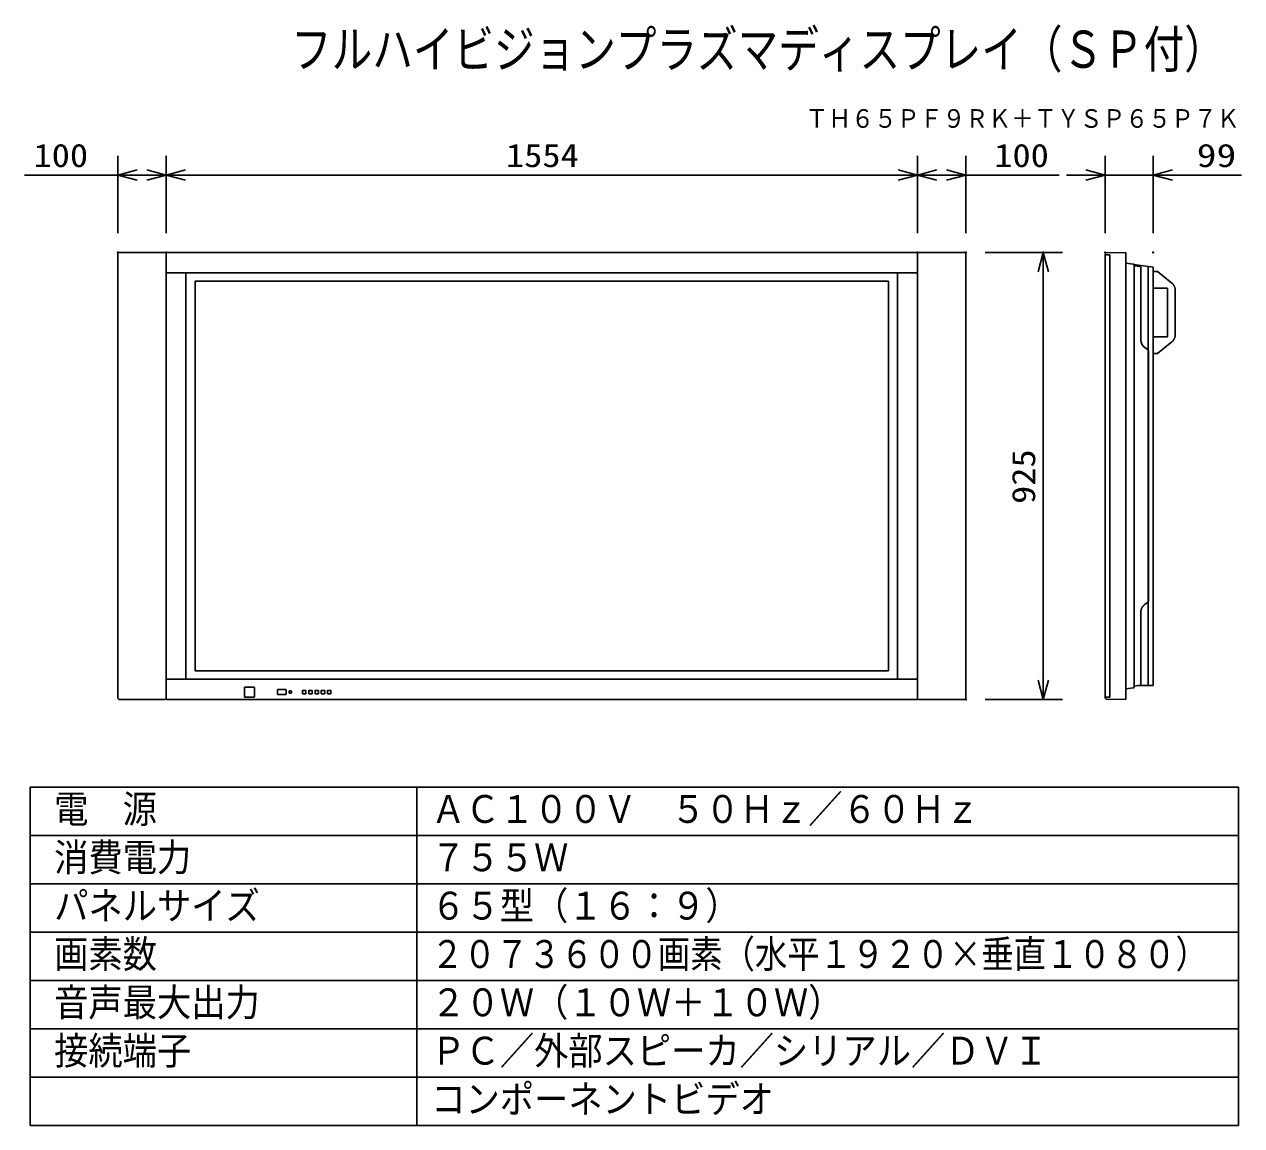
# Model space of a CAD drawing. Units: millimetres, scale not verified. Extents: x -63 to 63, y -57 to 57.
import ezdxf
from ezdxf.enums import TextEntityAlignment as Align

# ---------------------------------------------------------------- set-up
doc = ezdxf.new("R2010")
doc.units = ezdxf.units.MM
doc.header["$LTSCALE"] = 0.190236
doc.header["$PDMODE"] = 32
doc.header["$PDSIZE"] = 0.0951
for name, color, linetype in [('0-0_MOJI1', 2, 'Continuous'), ('0-1_TOUROKU', 1, 'Continuous'), ('0-2_GAIKEI', 1, 'Continuous'), ('0-3_SUNPO', 3, 'Continuous'), ('0-4_WAKU', 7, 'Continuous')]:
    doc.layers.add(name, color=color, linetype=linetype)
doc.styles.add('ＭＳ ゴシック', font='')
doc.styles.get('ＭＳ ゴシック').set_extended_font_data('MS Gothic')

# ---------------------------------------------------------------- blocks, each defined once
blk = doc.blocks.new('_OPEN30')
at = {"layer": '0-4_WAKU'}
blk.add_line((0, 0), (-1, 0), dxfattribs=at)
blk.add_lwpolyline([(-1, 0.26795), (0, 0), (-1, -0.26795)], dxfattribs=at)
blk = doc.blocks.new('sp')
at = {"layer": '0-2_GAIKEI', "color": 7}
for p, q in [((252.7152, 95.7725), (252.6152, 95.6699)), ((254.7402, 95.8255), (252.7151, 95.7725)), ((254.7402, 95.7255), (254.7402, 95.8255)), ((254.7402, 95.7255), (254.7402, 49.6655)), ((252.6152, 95.6699), (252.6152, 49.7211)), ((255.5402, 94.5993), (254.7403, 94.7205)), ((255.6252, 94.4364), (256.225, 94.3468)), ((256.3102, 94.2479), (256.3102, 86.7797)), ((256.7366, 85.9606), (257.0215, 85.7611)), ((257.0898, 85.63), (257.0898, 59.7817)), ((257.0002, 59.615), (256.7366, 59.4304)), ((257.0045, 59.6179), (257.0003, 59.615)), ((256.3102, 58.6112), (256.3102, 51.1431)), ((254.7402, 50.6705), (255.5402, 50.7916)), ((256.225, 51.0442), (255.6252, 50.9545)), ((252.6153, 49.721), (252.7152, 49.6185)), ((252.7151, 49.6185), (254.7402, 49.5654)), ((254.7402, 49.5654), (254.7402, 49.6655))]:
    blk.add_line(p, q, dxfattribs=at)
at = {"layer": '0-2_GAIKEI'}
for p, q in [((253.1152, 95.5705), (252.6152, 95.5705)), ((253.1152, 49.8205), (253.1152, 95.5705)), ((255.6252, 50.8905), (255.6252, 94.5005)), ((253.1152, 49.8205), (252.6152, 49.8205))]:
    blk.add_line(p, q, dxfattribs=at)
at = {"layer": '0-2_GAIKEI', "color": 7}
for points in [[(256.7366, 59.4304), (256.7279, 59.4242), (256.7193, 59.418), (256.7107, 59.4117), (256.7022, 59.4052), (256.6938, 59.3987), (256.6854, 59.3921), (256.6771, 59.3855), (256.6689, 59.3787), (256.6608, 59.3718), (256.6527, 59.3649), (256.6447, 59.3578), (256.6368, 59.3507), (256.629, 59.3435), (256.6212, 59.3361), (256.6135, 59.3288), (256.6059, 59.3213), (256.5984, 59.3137), (256.591, 59.3061), (256.5836, 59.2984), (256.5764, 59.2906), (256.5692, 59.2827), (256.5621, 59.2748), (256.555, 59.2668), (256.5481, 59.2587), (256.5412, 59.2506), (256.5345, 59.2423), (256.5278, 59.2341), (256.5212, 59.2257), (256.5147, 59.2173), (256.5083, 59.2088), (256.5019, 59.2002), (256.4957, 59.1916), (256.4896, 59.1829), (256.4835, 59.1741), (256.4776, 59.1652), (256.4717, 59.1563), (256.466, 59.1474), (256.4603, 59.1383), (256.4548, 59.1293)], [(257.0618, 59.6798), (257.0604, 59.6775), (257.059, 59.6752), (257.0575, 59.6729), (257.056, 59.6706), (257.0544, 59.6683), (257.0528, 59.6661), (257.0512, 59.6638), (257.0496, 59.6616), (257.0479, 59.6595), (257.0462, 59.6573), (257.0445, 59.6552), (257.0428, 59.6531), (257.041, 59.651), (257.0392, 59.6489), (257.0373, 59.6469), (257.0355, 59.6449), (257.0336, 59.6429), (257.0317, 59.6409), (257.0297, 59.639), (257.0277, 59.6371), (257.0257, 59.6352), (257.0237, 59.6333), (257.0217, 59.6315), (257.0196, 59.6297), (257.0175, 59.6279), (257.0154, 59.6262), (257.0133, 59.6245), (257.0111, 59.6228), (257.0089, 59.6211), (257.0067, 59.6195), (257.0045, 59.6179)], [(257.0898, 59.7818), (257.0897, 59.779), (257.0897, 59.7763), (257.0896, 59.7736), (257.0894, 59.7708), (257.0893, 59.7681), (257.0891, 59.7654), (257.0888, 59.7626), (257.0885, 59.7599), (257.0882, 59.7572), (257.0878, 59.7545), (257.0874, 59.7517), (257.087, 59.749), (257.0865, 59.7463), (257.086, 59.7436), (257.0855, 59.7409), (257.0849, 59.7383), (257.0843, 59.7356), (257.0836, 59.7329), (257.0829, 59.7303), (257.0822, 59.7276), (257.0815, 59.725), (257.0807, 59.7223), (257.0798, 59.7197), (257.079, 59.7171), (257.0781, 59.7145), (257.0771, 59.712), (257.0762, 59.7094), (257.0752, 59.7068), (257.0741, 59.7043), (257.0731, 59.7018), (257.0719, 59.6993), (257.0708, 59.6968), (257.0696, 59.6943), (257.0684, 59.6919), (257.0672, 59.6894), (257.0659, 59.687), (257.0646, 59.6846), (257.0632, 59.6822), (257.0618, 59.6798)], [(256.3186, 58.7389), (256.3173, 58.7283), (256.316, 58.7177), (256.3149, 58.707), (256.3139, 58.6964), (256.3131, 58.6858), (256.3123, 58.6751), (256.3117, 58.6645), (256.3111, 58.6538), (256.3107, 58.6432), (256.3104, 58.6325), (256.3102, 58.6219), (256.3102, 58.6112)], [(256.4548, 59.1293), (256.4493, 59.1201), (256.4439, 59.1109), (256.4387, 59.1016), (256.4335, 59.0923), (256.4285, 59.0829), (256.4235, 59.0735), (256.4187, 59.064), (256.4139, 59.0545), (256.4093, 59.0449), (256.4047, 59.0352), (256.4003, 59.0255), (256.3959, 59.0158), (256.3917, 59.006), (256.3875, 58.9962), (256.3835, 58.9863), (256.3796, 58.9764), (256.3758, 58.9664), (256.372, 58.9564), (256.3684, 58.9464), (256.3649, 58.9363), (256.3615, 58.9262), (256.3582, 58.916), (256.355, 58.9058), (256.3519, 58.8956), (256.349, 58.8853), (256.3461, 58.875), (256.3433, 58.8647), (256.3406, 58.8543), (256.3381, 58.844), (256.3357, 58.8335), (256.3333, 58.8231), (256.3311, 58.8126), (256.329, 58.8022), (256.327, 58.7917), (256.3251, 58.7811), (256.3233, 58.7706), (256.3216, 58.76), (256.3201, 58.7495), (256.3186, 58.7389)]]:
    blk.add_lwpolyline(points, dxfattribs=at)
for centre, radius, start, end in [((255.5252, 94.5005), 0.1, 0.00004, 81.38584), ((256.2102, 94.2479), 0.1, 0.00004, 81.50004), ((257.3102, 86.7797), 1, 180.00002, 235.00003), ((256.9298, 85.63), 0.16, 0, 54.9992), ((257.3102, 58.6112), 1, 165.65119, 165.91977), ((255.5252, 50.8905), 0.1, 278.61418, 0.00004), ((256.2102, 51.1431), 0.1, 278.50003, 0.00004)]:
    blk.add_arc(centre, radius, start, end, dxfattribs=at)

msp = doc.modelspace()

# ---------------------------------------------------------------- linework, layer by layer
at = {"layer": '0-2_GAIKEI', "color": 7}
for p, q in [((-53.1822, 33.8263), (-53.282, 33.7264)), ((-53.282, 33.7264), (-53.282, -12.3339)), ((-53.182, 33.8263), (-48.3822, 33.8263)), ((-48.2822, 33.7262), (-48.3823, 33.8263)), ((-48.282, 33.8163), (29.4181, 33.8163)), ((-48.282, -12.4338), (-48.282, 33.8163)), ((-48.282, 33.7262), (-48.282, -12.3338)), ((29.5179, 33.8263), (29.4181, 33.7264)), ((29.4181, -12.4338), (29.4181, 33.8163)), ((29.4181, 33.7264), (29.4181, -12.3339)), ((29.5181, 33.8263), (34.3179, 33.8263)), ((34.418, 33.7262), (34.3178, 33.8263)), ((34.4181, 33.7262), (34.4181, -12.3338)), ((51.804, 32.5797), (53.782, 32.2863)), ((53.782, -10.9788), (53.782, 32.2863)), ((53.7867, 30.1056), (55.2837, 30.1056)), ((55.2837, 30.1056), (55.2837, 25.1036)), ((56.0864, 29.8755), (56.0864, 25.3305)), ((53.7867, 25.1036), (55.2837, 25.1036)), ((54.2344, 23.3552), (55.7141, 24.5547)), ((53.7867, 23.3552), (54.2344, 23.3552)), ((53.782, 21.1913), (53.782, 20.1912)), ((53.782, 1.1912), (53.782, 0.1912)), ((53.782, -10.9788), (52.2836, -10.9788)), ((-53.282, -12.3339), (-53.1821, -12.4339)), ((-48.3822, -12.4338), (-53.182, -12.4338)), ((-48.3822, -12.4338), (-48.2822, -12.3338)), ((-48.282, -12.4338), (29.4181, -12.4338)), ((29.4181, -12.3339), (29.518, -12.4339)), ((34.3179, -12.4338), (29.5181, -12.4338)), ((34.3179, -12.4338), (34.418, -12.3338))]:
    msp.add_line(p, q, dxfattribs=at)
at = {"layer": '0-2_GAIKEI'}
for p, q in [((-48.282, 31.7113), (29.4181, 31.7113)), ((-46.232, -10.3288), (-46.232, 31.7113)), ((27.3681, -10.3288), (27.3681, 31.7113)), ((53.292, -10.9788), (53.292, 32.3592)), ((-45.2895, 30.8463), (26.4256, 30.8463)), ((-45.2895, -9.4638), (-45.2895, 30.8463)), ((26.4256, -9.4638), (26.4256, 30.8463)), ((-45.2895, -9.4638), (26.4256, -9.4638)), ((-48.282, -10.3288), (29.4181, -10.3288)), ((-40.1845, -11.1813), (-40.1845, -12.1563)), ((-39.1845, -11.1563), (-40.1595, -11.1563)), ((-39.1595, -11.1813), (-39.1595, -12.1563)), ((-39.1845, -12.1813), (-40.1595, -12.1813)), ((-36.757, -11.4263), (-36.757, -11.8813)), ((-35.912, -11.4013), (-36.732, -11.4013)), ((-35.912, -11.9063), (-36.732, -11.9063)), ((-35.887, -11.4263), (-35.887, -11.8813)), ((-35.5595, -11.7413), (-35.5595, -11.5663)), ((-35.3595, -11.5413), (-35.5345, -11.5413)), ((-35.3595, -11.7663), (-35.5345, -11.7663)), ((-35.3345, -11.7413), (-35.3345, -11.5663)), ((-34.1845, -11.8138), (-34.1845, -11.4938)), ((-33.8495, -11.4788), (-34.1695, -11.4788)), ((-33.8495, -11.8288), (-34.1695, -11.8288)), ((-33.8345, -11.8138), (-33.8345, -11.4938)), ((-33.5345, -11.8138), (-33.5345, -11.4938)), ((-33.1995, -11.4788), (-33.5195, -11.4788)), ((-33.1995, -11.8288), (-33.5195, -11.8288)), ((-33.1845, -11.8138), (-33.1845, -11.4938)), ((-32.8845, -11.8138), (-32.8845, -11.4938)), ((-32.5495, -11.4788), (-32.8695, -11.4788)), ((-32.5495, -11.8288), (-32.8695, -11.8288)), ((-32.5345, -11.8138), (-32.5345, -11.4938)), ((-32.2345, -11.8138), (-32.2345, -11.4938)), ((-31.8995, -11.4788), (-32.2195, -11.4788)), ((-31.8995, -11.8288), (-32.2195, -11.8288)), ((-31.8845, -11.8138), (-31.8845, -11.4938)), ((-31.5845, -11.8138), (-31.5845, -11.4938)), ((-31.2495, -11.4788), (-31.5695, -11.4788)), ((-31.2495, -11.8288), (-31.5695, -11.8288)), ((-31.2345, -11.8138), (-31.2345, -11.4938))]:
    msp.add_line(p, q, dxfattribs=at)
at = {"layer": '0-2_GAIKEI', "color": 7}
for points in [[(53.7867, 31.853), (54.2344, 31.853), (55.7141, 30.654)], [(56.0864, 29.8755), (56.0864, 29.9029), (56.0831, 29.9265), (56.0831, 29.9533), (56.0799, 29.9769), (56.0763, 30.0003), (56.0728, 30.0247), (56.0698, 30.052), (56.0665, 30.0753), (56.0592, 30.099), (56.053, 30.1223), (56.0494, 30.1462), (56.0391, 30.1701), (56.0321, 30.1941), (56.0255, 30.2208), (56.0155, 30.2411), (56.0049, 30.2653), (55.9954, 30.2889), (55.9851, 30.3094), (55.9748, 30.3325), (55.9647, 30.3559), (55.9511, 30.3768), (55.9378, 30.3971), (55.924, 30.421), (55.8968, 30.4611), (55.8835, 30.4816), (55.8664, 30.4985), (55.8531, 30.5189), (55.8357, 30.5397), (55.8186, 30.5561), (55.8021, 30.5765), (55.785, 30.5935), (55.7649, 30.6108), (55.7478, 30.6279), (55.7277, 30.6442), (55.7141, 30.654)], [(55.7141, 24.5547), (55.7277, 24.565), (55.7478, 24.582), (55.7649, 24.5953), (55.8021, 24.6325), (55.8186, 24.6496), (55.8357, 24.667), (55.8531, 24.6874), (55.8664, 24.7068), (55.8835, 24.7277), (55.8968, 24.7479), (55.9104, 24.7677), (55.924, 24.788), (55.9378, 24.8083), (55.9511, 24.8291), (55.9647, 24.8527), (55.9748, 24.8728), (55.9851, 24.897), (55.9954, 24.9206), (56.0049, 24.941), (56.0155, 24.9643), (56.0255, 24.9885), (56.0321, 25.0124), (56.0391, 25.0355), (56.0494, 25.0586), (56.053, 25.0833), (56.0592, 25.1063), (56.0665, 25.1305), (56.0698, 25.1573), (56.0728, 25.1814), (56.0763, 25.2048), (56.0799, 25.2318), (56.0831, 25.256), (56.0831, 25.2796), (56.0864, 25.3069), (56.0864, 25.3305)]]:
    msp.add_lwpolyline(points, dxfattribs=at)
at = {"layer": '0-2_GAIKEI'}
for centre, radius, start, end in [((-40.1595, -11.1813), 0.025, 90, 180), ((-39.1845, -11.1813), 0.025, 0, 90), ((-40.1595, -12.1563), 0.025, 180, 270), ((-39.1845, -12.1563), 0.025, 270, 0), ((-36.732, -11.4263), 0.025, 90, 180), ((-36.732, -11.8813), 0.025, 180, 270), ((-35.912, -11.4263), 0.025, 0, 90), ((-35.912, -11.8813), 0.025, 270, 0), ((-35.5345, -11.5663), 0.025, 90, 180), ((-35.5345, -11.7413), 0.025, 180, 270), ((-35.3595, -11.5663), 0.025, 0, 90), ((-35.3595, -11.7413), 0.025, 270, 0), ((-34.1695, -11.4938), 0.015, 90, 180), ((-34.1695, -11.8138), 0.015, 180, 270), ((-33.8495, -11.4938), 0.015, 0, 90), ((-33.8495, -11.8138), 0.015, 270, 0), ((-33.5195, -11.4938), 0.015, 90, 180), ((-33.5195, -11.8138), 0.015, 180, 270), ((-33.1995, -11.4938), 0.015, 0, 90), ((-33.1995, -11.8138), 0.015, 270, 0), ((-32.8695, -11.4938), 0.015, 90, 180), ((-32.8695, -11.8138), 0.015, 180, 270), ((-32.5495, -11.4938), 0.015, 0, 90), ((-32.5495, -11.8138), 0.015, 270, 0), ((-32.2195, -11.4938), 0.015, 90, 180), ((-32.2195, -11.8138), 0.015, 180, 270), ((-31.8995, -11.4938), 0.015, 0, 90), ((-31.8995, -11.8138), 0.015, 270, 0), ((-31.5695, -11.4938), 0.015, 90, 180), ((-31.5695, -11.8138), 0.015, 180, 270), ((-31.2495, -11.4938), 0.015, 0, 90), ((-31.2495, -11.8138), 0.015, 270, 0)]:
    msp.add_arc(centre, radius, start, end, dxfattribs=at)
at = {"layer": '0-3_SUNPO'}
for p, q in [((-53.282, 35.8163), (-53.282, 43.8163)), ((-48.282, 35.8163), (-48.282, 43.8163)), ((-48.282, 35.8163), (-48.282, 43.8163)), ((29.4181, 35.8163), (29.4181, 43.8163)), ((29.4181, 35.8163), (29.4181, 43.8163)), ((34.4181, 35.8163), (34.4181, 43.8163)), ((48.832, 35.8163), (48.832, 43.8163)), ((53.782, 35.8163), (53.782, 43.8163)), ((-53.282, 41.8163), (-62.9487, 41.8163)), ((-50.282, 41.8163), (-51.282, 41.8163)), ((-46.282, 41.8163), (27.4181, 41.8163)), ((31.4181, 41.8163), (32.4181, 41.8163)), ((34.4181, 41.8163), (44.0848, 41.8163)), ((46.832, 41.8163), (44.832, 41.8163)), ((48.832, 41.8163), (53.782, 41.8163)), ((55.782, 41.8163), (62.9487, 41.8163)), ((36.4247, 33.8163), (44.4247, 33.8163)), ((42.4247, -10.4338), (42.4247, 31.8163)), ((36.4247, -12.4338), (44.4247, -12.4338))]:
    msp.add_line(p, q, dxfattribs=at)
at = {"layer": '0-4_WAKU', "color": 4}
for p, q in [((-62.3634, -21.5), (-62.3634, -56.5001)), ((-62.3634, -21.5), (62.6368, -21.5)), ((-22.3633, -21.5), (-22.3633, -56.5001)), ((62.6368, -21.5), (62.6368, -56.5001)), ((62.6368, -56.5001), (-62.3634, -56.5001))]:
    msp.add_line(p, q, dxfattribs=at)
at = {"layer": '0-4_WAKU', "color": 1}
for p, q in [((-62.3634, -26.5), (62.6368, -26.5)), ((-62.3634, -31.5001), (62.6368, -31.5001)), ((-62.3634, -36.5001), (62.6368, -36.5001)), ((-62.3634, -41.5001), (62.6368, -41.5001)), ((-62.3634, -46.5001), (62.6368, -46.5001)), ((-62.3634, -51.5001), (62.6368, -51.5001))]:
    msp.add_line(p, q, dxfattribs=at)
at = {"layer": '0-4_WAKU'}
for p in [(-53.282, 41.8163), (29.4181, 41.8163), (34.4181, 41.8163), (53.782, 41.8163), (-53.282, 33.8163), (-48.282, 33.8163), (29.4181, 33.8163), (34.4181, 33.8163), (34.4247, 33.8163), (42.4247, 33.8163), (48.832, 33.8163), (53.782, 33.8163), (34.4247, -12.4338)]:
    msp.add_point(p, dxfattribs=at)

# ---------------------------------------------------------------- block references
at = {"layer": '0-3_SUNPO', "xscale": 2, "yscale": 2}
for p, rotation in [((-53.282, 41.8163), 180), ((-48.282, 41.8163), 180), ((29.4181, 41.8163), 180), ((53.782, 41.8163), 180), ((42.4247, 33.8163), 90), ((42.4247, -12.4338), 270)]:
    msp.add_blockref('_OPEN30', p, dxfattribs=dict(at, rotation=rotation))
for p in [(-48.282, 41.8163), (29.4181, 41.8163), (34.4181, 41.8163), (48.832, 41.8163)]:
    msp.add_blockref('_OPEN30', p, dxfattribs=at)
at = {"layer": '0-3_SUNPO'}
msp.add_blockref('sp', (-203.7831, -61.9993), dxfattribs=at)

# ---------------------------------------------------------------- texts
at = {"layer": '0-0_MOJI1', "style": 'ＭＳ ゴシック'}
for s, height, width, p in [('フルハイビジョンプラズマディスプレイ（ＳＰ付）', 3.848, 0.8, (-35.3634, 51.7599)), ('電  源', 2.887, 0.9, (-59.8634, -26.0552)), ('ＡＣ１００Ｖ\u3000５０Ｈｚ／６０Ｈｚ', 2.887, 0.9, (-20.8633, -26.0552)), ('消費電力', 2.887, 0.9, (-59.8634, -31.0552)), ('７５５Ｗ', 2.887, 0.9, (-20.8633, -31.0552)), ('パネルサイズ', 2.887, 0.9, (-59.8634, -36.0552)), ('６５型（１６：９）', 2.887, 0.9, (-20.8633, -36.0552)), ('画素数', 2.887, 0.9, (-59.8634, -41.0552)), ('２０７３６００画素（水平１９２０×垂直１０８０）', 2.887, 0.85, (-20.8633, -41.0552)), ('音声最大出力', 2.887, 0.9, (-59.8634, -46.0552)), ('２０Ｗ（１０Ｗ＋１０Ｗ）', 2.887, 0.9, (-20.8633, -46.0552)), ('接続端子', 2.887, 0.9, (-59.8634, -51.0552)), ('ＰＣ／外部スピーカ／シリアル／ＤＶＩ', 2.887, 0.9, (-20.8633, -51.0552)), ('コンポーネントビデオ', 2.887, 0.9, (-20.8633, -56.0552))]:
    msp.add_text(s, height=height, dxfattribs=dict(at, width=width)).set_placement(p, align=Align.BOTTOM_LEFT)
at = {"layer": '0-1_TOUROKU', "style": 'ＭＳ ゴシック', "width": 0.9}
msp.add_text('ＴＨ６５ＰＦ９ＲＫ＋ＴＹＳＰ６５Ｐ７Ｋ', height=1.925, dxfattribs=at).set_placement((17.8367, 46.13), align=Align.BOTTOM_LEFT)
at = {"layer": '0-3_SUNPO', "style": 'ＭＳ ゴシック'}
for s, width, p in [('100', 1.15, (-62.0025, 41.9259)), ('1554', 1.15, (-13.1393, 41.9259)), ('100', 1.15, (37.3643, 41.9259)), ('99', 1.25, (58.2985, 41.9259))]:
    msp.add_text(s, height=2.406, dxfattribs=dict(at, width=width)).set_placement(p, align=Align.BOTTOM_LEFT)
at = {"layer": '0-3_SUNPO', "style": 'ＭＳ ゴシック', "width": 1.15}
msp.add_text('925', height=2.406, rotation=90, dxfattribs=at).set_placement((42.3152, 7.8041), align=Align.BOTTOM_LEFT)

doc.saveas('drawing.dxf')
